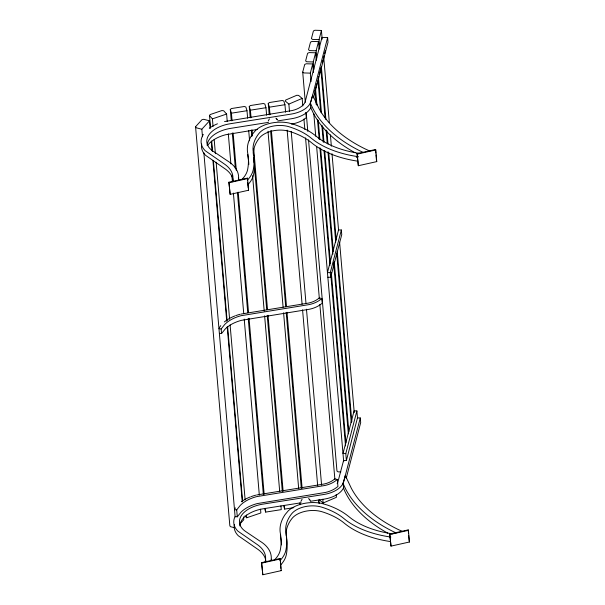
<?xml version="1.0" encoding="UTF-8"?>
<svg xmlns="http://www.w3.org/2000/svg" width="605" height="605" viewBox="0 0 605 605"><rect width="100%" height="100%" fill="white"/><g stroke="black" fill="none" stroke-linecap="round" stroke-linejoin="round"><path stroke-width="0.91" d="M305.291 102.237L302.712 72.131L304.693 64.485L306.198 63.767L312.709 63.964L313.435 72.434M311.053 81.599L310.327 73.129L312.709 63.964M313.231 61.96L315.613 52.794L309.102 52.59L307.597 53.316L305.616 60.954L306.72 61.763L313.231 61.96L313.874 69.484M316.135 50.79L318.517 41.624L312.006 41.42L310.501 42.146L308.52 49.784L309.624 50.586L316.135 50.79L316.778 58.314M319.039 39.62L321.421 30.454L314.91 30.25L313.413 30.976L311.424 38.614L312.528 39.416L319.039 39.62L319.765 48.082M224.538 121.552L292.064 110.564A18.793 10.807 -4.9 0 0 305.079 102.116L322.019 37.397L327.623 37.57L311.083 101.164L309.805 104.068A24.48 14.074 -4.9 0 1 291.141 114.095L230.278 123.73A28.458 16.365 -4.9 0 0 212.915 151.069L227.593 160.938A45.753 26.31 -4.9 0 1 238.461 179.753M314.948 90.833L316.838 83.566M318.018 79.028L318.729 76.298M319.198 74.483L321.089 67.223M322.268 62.678L322.979 59.956M323.448 58.14L324.159 55.41M324.635 53.595L325.339 50.873M313.519 97.942L328.016 42.199L327.623 37.57M338.55 229.908L327.456 272.59L330.254 272.673L341.349 229.991L338.55 229.908L332.009 153.7M327.849 277.219L330.648 277.309L341.749 234.627L341.349 229.991M345.795 453.614L356.889 410.931L354.091 410.848L342.99 453.523L345.795 453.614L346.385 460.556L343.587 460.473L337.749 482.518A18.793 10.807 -4.9 0 1 337.166 483.622M346.385 460.556L357.487 417.873L356.889 410.931M357.487 417.873L360.285 417.964L343.753 481.557L342.475 484.469A24.48 14.074 -4.9 0 1 323.811 494.489L262.948 504.124A28.458 16.365 -4.9 0 0 245.577 531.462L260.263 541.331A45.753 26.31 -4.9 0 1 271.123 560.147M346.189 478.336L360.686 422.592L360.285 417.964M355.059 152.732A176.804 101.663 -4.9 0 1 313.534 113.558L310.751 107.667L310.357 103.039L312.649 95.144L318.57 107.69A171.124 98.396 -4.9 0 0 365.155 148.921L369.897 151.099M387.729 533.126A176.804 101.663 -4.9 0 1 343.806 488.885L343.027 483.433L345.319 475.538L351.24 488.084A171.124 98.396 -4.9 0 0 397.825 529.314L402.567 531.492M268.219 121.023L269.414 118.86M300.889 501.424L302.084 499.254M219.57 327.524L219.002 328.712L221.158 328.938L224.765 324.416A31.399 18.052 -4.9 0 1 241.093 315.697L309.344 304.557A21.538 12.387 -4.9 0 0 318.843 300.745L321.807 298.628L322.208 303.264L319.236 305.381A21.538 12.387 -4.9 0 1 309.745 309.185L241.493 320.325A31.399 18.052 -4.9 0 0 225.166 329.044L221.551 333.567L219.396 333.34M235.39 507.875L234.536 509.644L236.699 509.879L240.306 505.356A31.399 18.052 -4.9 0 1 256.633 496.629L324.885 485.497A21.538 12.387 -4.9 0 0 334.376 481.686L337.348 479.568L337.945 486.511L334.973 488.628A21.538 12.387 -4.9 0 1 325.482 492.44L257.231 503.579A31.399 18.052 -4.9 0 0 240.903 512.299L237.289 516.821L235.133 516.594L234.377 518.167A34.16 19.64 -4.9 0 0 237.886 531.122L257.942 545.037A40.074 23.043 -4.9 0 1 265.081 562.037M310.97 107.259L310.206 108.703A24.48 14.074 -4.9 0 1 291.534 118.724L277.703 120.917M343.64 487.653L342.876 489.097A24.48 14.074 -4.9 0 1 324.204 499.117L310.373 501.311M210.563 127.859L209.512 115.623L210.116 114.572L221.944 110.541L223.706 110.791L226.603 114.043L227.253 121.567M207.681 145.419L209.224 143.476A31.399 18.052 -4.9 0 1 225.552 134.756L257.405 129.455M234.453 527.726L230.339 526.637L229.824 525.632L195.566 126.717L201.964 119.699L203.756 119.298L209.519 120.818L210.162 128.343M202.486 136.768L201.836 129.243L209.519 120.818M239.641 524.27L243.777 519.733L243.535 516.912M231.261 120.788L230.293 109.497L231.36 108.56L244.344 106.503L245.864 107.032L246.999 110.715L247.642 118.247M250.243 117.786L249.268 106.495L250.341 105.55L263.319 103.5L264.846 104.03L265.973 107.713L266.623 115.245M269.217 114.784L268.249 103.493L269.316 102.547L282.293 100.498L283.821 101.027L284.955 104.71L285.598 112.243M302.167 98.396L298.605 95.393L296.783 95.272L285.704 100.022L285.303 101.096L288.865 104.098L302.167 98.396L302.81 105.92M319.561 500.01L323.123 503.012L336.425 497.31L336.183 494.489M209.512 115.623L212.408 118.875L226.603 114.043M244.927 515.838L246.666 517.789L260.861 512.957L260.543 509.191M228.917 182.249L247.347 178.127L247.581 178.588L248.579 190.242L230.15 194.356L228.917 182.249L230.15 194.356M357.101 153.617L375.531 149.503L375.765 149.957L376.764 161.611L358.334 165.725L357.101 153.617L358.334 165.725M229.151 182.702L247.581 178.588M357.336 154.078L375.765 149.957M356.315 157.368L358.152 156.96M261.587 562.642L280.017 558.521L280.251 558.982L281.249 570.636L262.82 574.75L261.587 562.642L262.82 574.75M389.771 534.011L408.193 529.897L408.428 530.351L409.434 542.004L391.004 546.118L389.771 534.011L391.004 546.118M261.821 563.096L280.251 558.982M390.006 534.472L408.428 530.351M241.07 314.063L308.595 303.075A18.793 10.807 -4.9 0 0 319.296 297.849L321.807 298.628M256.603 494.996L324.136 484.015A18.793 10.807 -4.9 0 0 334.83 478.789L337.348 479.568M291.557 124.048L293.811 123.624A21.538 12.387 -4.9 0 0 303.302 119.813L306.274 117.695L305.82 112.485M230.293 109.497L231.428 113.18L246.999 110.715M249.268 106.495L250.402 110.178L265.973 107.713M268.249 103.493L269.384 107.176L284.955 104.71M268.484 122.376L230.671 128.358A28.458 16.365 -4.9 0 0 207.175 145.548M301.154 502.77L263.341 508.752A28.458 16.365 -4.9 0 0 239.845 525.942M264.551 508.412L265.686 512.095L281.257 509.637L280.932 505.871M283.526 505.409L284.66 509.092L293.826 507.648M310.327 73.129L303.816 72.933L302.712 72.131M340.865 471.93L338.074 471.847L336.97 471.045L308.527 139.868M359.945 153.436L356.269 152.868A86.356 49.655 -4.9 0 1 318.737 138.243L314.426 134.855A79.626 45.783 -4.9 0 0 294.506 124.6L288.857 122.981A26.726 15.367 -4.9 0 0 255.605 130.408L252.527 134.083A66.489 38.228 -4.9 0 0 247.46 151.492L247.937 154.555A131.739 75.754 -4.9 0 1 247.672 169.37L247.453 170.36A40.096 23.058 -4.9 0 1 241.607 179.693M392.607 533.829L388.939 533.262A86.356 49.655 -4.9 0 1 351.407 518.636L347.088 515.248A79.626 45.783 -4.9 0 0 327.176 504.993L321.527 503.375A26.726 15.367 -4.9 0 0 288.275 510.802L285.197 514.477A66.489 38.228 -4.9 0 0 280.13 531.886L280.607 534.949A131.739 75.754 -4.9 0 1 280.342 549.764L280.123 550.762A40.096 23.058 -4.9 0 1 274.277 560.086M201.836 129.243L196.08 127.723L195.566 126.717M275.872 118.149L277.113 119.457M308.542 498.543L309.783 499.851M276.689 118.807L277.241 119.661M309.359 499.201L310.342 500.728M376.529 161.149L376.764 161.611M248.345 189.781L248.579 190.242M409.199 541.551L409.434 542.004M281.015 570.175L281.249 570.636M310.357 103.039L310.743 103.863A176.804 101.663 -4.9 0 0 363.545 152.611M343.027 483.433L345.803 489.316A176.804 101.663 -4.9 0 0 396.214 533.005M318.532 501.416L318.986 502.891M375.531 149.503L375.834 153.088M375.992 154.88L376.454 160.257M408.193 529.897L408.504 533.481M408.662 535.274L409.124 540.651M321.421 30.454L322.17 39.174M323.683 56.794L329.339 122.656M330.39 134.885L331.358 146.176M339.602 242.136L354.243 412.625M321.384 66.905L325.906 119.586M326.874 130.877L328.008 144.05M328.734 152.52L336.251 240.019M337.219 251.309L351.845 421.594M318.517 41.624L319.16 49.149M320.862 68.91L325.059 117.831M326.11 130.06L327.245 143.234M327.971 151.696L335.73 242.023M336.698 253.313L351.24 422.661M318.48 78.075L321.467 112.885M322.601 126.059L323.97 142.054M324.696 150.516L333.347 251.188M334.232 261.534L348.858 431.826M315.613 52.794L316.256 60.319M317.958 80.079L320.703 112.069M321.837 125.235L323.289 142.175M324.015 150.637L332.901 254.13M333.627 262.6L348.336 433.83M315.492 88.307L316.944 105.24M318.238 120.289L319.856 139.112M320.665 148.52L330.519 263.296M331.328 272.711L345.954 442.996M314.971 90.311L316.181 104.423M317.474 119.472L319.168 139.233M319.901 147.696L329.997 265.308M330.806 274.715L345.515 445.945M330.254 272.673L330.648 277.309M345.319 475.538L345.478 477.39M313.798 113.589L315.734 136.17M316.627 146.516L343.693 461.698M306.183 112.583L307.801 131.398M303.944 119.094L304.829 129.44M305.555 137.91L319.372 298.794M319.856 304.436L334.89 479.432M288.865 104.098L289.515 111.622M291.209 131.376L305.994 303.551M306.478 309.2L321.588 485.134M322.798 499.246L323.123 503.012M287.133 130.113L302.084 304.171M302.568 309.813L317.678 485.755M318.888 499.866L319.213 503.625M269.384 107.176L270.027 114.7M271.403 130.695L286.513 306.637M286.997 312.278L302.107 488.212M270.594 130.778L285.704 306.712M286.188 312.361L301.298 488.295M267.992 131.24L283.102 307.174M283.594 312.815L298.696 488.757M299.914 502.868L300.072 504.752M250.402 110.178L251.052 117.703M252.103 129.939L252.588 135.581M253.714 148.754L267.531 309.639M268.015 315.281L283.125 491.222M284.342 505.334L284.66 509.092M251.287 130.014L251.854 136.601M253.23 152.596L253.472 155.417M253.798 159.183L254.115 162.949M254.44 166.708L266.722 309.715M267.206 315.364L282.316 491.298M248.693 130.476L249.585 140.829M252.572 175.639L264.211 311.114M264.612 315.818L279.722 491.759M247.347 178.127L247.574 180.819M247.732 182.612L248.194 187.989M280.017 558.521L280.244 561.213M280.402 563.005L280.864 568.382M231.428 113.18L232.07 120.713M233.122 132.941L236.351 170.572M238.211 192.216L248.557 312.641M249.041 318.283L264.151 494.224M265.361 508.336L265.686 512.095M232.312 133.017L235.383 168.772M237.402 192.292L247.748 312.717M248.232 318.366L263.341 494.3M228.304 133.803L230.891 163.91M231.859 175.2L232.426 181.78M233.394 193.071L243.732 313.503M244.223 319.145L259.326 495.079M212.408 118.875L213.058 126.407M214.185 139.573L215.403 153.685M216.129 162.155L229.62 319.274M230.104 324.923L245.131 499.919M246.424 514.968L246.666 517.789M211.69 141.025L212.582 151.379M213.391 160.786L227.125 320.726M227.609 326.375L242.635 501.371M211.296 141.517L212.098 150.925M212.907 160.333L226.724 321.217M227.208 326.859L242.242 501.855M221.158 328.938L221.551 333.567M236.699 509.879L237.289 516.821M203.855 152.762L235.126 516.867M219.849 326.934A34.16 19.64 -4.9 0 1 220.757 325.634M224.357 321.936A34.16 19.64 -4.9 0 1 234.831 315.976M235.693 315.651A34.16 19.64 -4.9 0 1 240.162 314.252M358.175 156.665A92.036 52.922 -4.9 0 1 311.257 138.174A73.939 42.516 -4.9 0 0 289.114 126.77A21.031 12.092 -4.9 0 0 258.887 133.523A60.81 34.961 -4.9 0 0 253.351 152.558A137.517 79.073 -4.9 0 1 253.306 169.423A45.776 26.325 -4.9 0 1 247.377 180.177M357.767 161.172A92.036 52.922 -4.9 0 1 311.651 142.803A73.939 42.516 -4.9 0 0 289.508 131.398A21.031 12.092 -4.9 0 0 259.28 138.152A60.81 34.961 -4.9 0 0 253.518 155.606M247.778 184.812A45.776 26.325 -4.9 0 0 253.699 174.051A137.517 79.073 -4.9 0 0 253.745 157.187M247.748 154.381A66.489 38.228 -4.9 0 0 247.861 156.12L248.337 159.183A131.739 75.754 -4.9 0 1 248.814 164.545M238.491 178.135A45.753 26.31 -4.9 0 1 238.899 180.192M232.411 181.644A40.074 23.043 -4.9 0 0 225.272 164.643L205.224 150.728A34.16 19.64 -4.9 0 1 203.318 134.423M233.243 180.759A40.074 23.043 -4.9 0 0 225.673 169.279L205.617 155.356A34.16 19.64 -4.9 0 1 201.669 144.111M209.285 128.275A34.16 19.64 -4.9 0 1 217.46 123.798M390.429 541.566A92.036 52.922 -4.9 0 1 344.321 523.196A73.939 42.516 -4.9 0 0 322.178 511.792A21.031 12.092 -4.9 0 0 291.95 518.545A60.81 34.961 -4.9 0 0 286.188 536M390.838 537.058A92.036 52.922 -4.9 0 1 343.92 518.568A73.939 42.516 -4.9 0 0 321.777 507.164A21.031 12.092 -4.9 0 0 291.557 513.917A60.81 34.961 -4.9 0 0 286.014 532.952A137.517 79.073 -4.9 0 1 285.968 549.816A45.776 26.325 -4.9 0 1 280.047 560.578M286.415 537.58A137.517 79.073 -4.9 0 1 286.369 554.445A45.776 26.325 -4.9 0 1 280.448 565.206M281.484 544.939A131.739 75.754 -4.9 0 0 281 539.577L280.531 536.514A66.489 38.228 -4.9 0 1 280.418 534.775M271.327 559.209A45.753 26.31 -4.9 0 1 271.569 560.585M265.913 561.153A40.074 23.043 -4.9 0 0 258.335 549.673L238.287 535.75A34.16 19.64 -4.9 0 1 234.339 524.505M241.357 501.727A34.16 19.64 -4.9 0 1 250.372 496.909M251.226 496.592A34.16 19.64 -4.9 0 1 255.703 495.192"/></g></svg>
